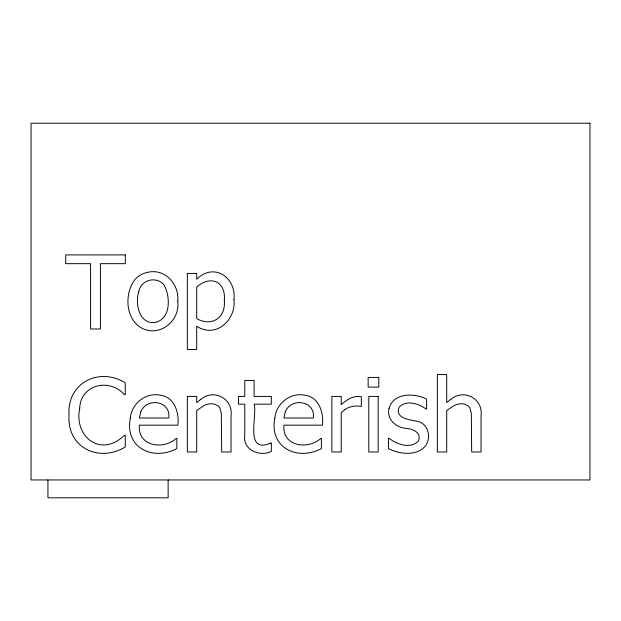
<?xml version="1.0" encoding="UTF-8"?>
<svg xmlns="http://www.w3.org/2000/svg" width="621" height="621" viewBox="0 0 621 621"><rect width="100%" height="100%" fill="white"/><g stroke="black" fill="none" stroke-linecap="round" stroke-linejoin="round"><path stroke-width="0.93" d="M168.136 479.955L168.136 497.794L47.933 497.794L47.933 479.955M233.962 299.741C236.182 319.908 215.79 338.903 196.694 326.211L196.694 349.499L187.34 349.499L187.34 273.426L196.694 273.426L196.694 279.248C213.958 262 236.523 277.502 233.962 299.741M79.713 408.214C73.713 437.401 101.316 457.941 124.503 435.22L125.256 435.22L125.256 446.965C98.956 462.994 66.711 447.648 69.032 415.022C66.804 382.901 99.127 366.677 125.256 382.831L125.256 394.723L124.456 394.723C109.847 377.793 80.583 384.213 79.713 408.214M177.738 301.239C180.346 320.273 160.614 336.993 142.613 328.571C125.271 319.877 124.045 293.803 134.928 279.597A22.154 22.154 0 0 1 147.643 272.363C164.914 267.969 179.624 284.565 177.738 301.239M130.325 418.08C124.41 447.671 152.921 461.318 176.845 448.603L176.845 438.403L176.302 438.403C163.354 450.209 137.42 446.359 139.383 425.168L177.893 425.168C179.353 412.918 174.586 397.036 160.474 395.243C145.951 392.099 131.567 403.464 130.325 418.08M274.855 418.08C268.94 447.671 297.451 461.318 321.375 448.603L321.375 438.403L320.832 438.403C307.884 450.209 281.95 446.359 283.913 425.168L322.423 425.168C323.883 412.918 319.116 397.036 305.012 395.243C290.481 392.099 276.097 403.464 274.855 418.08M389.049 408.455C386.293 419.26 396.043 427.69 406.157 428.358C412.88 428.723 422.179 432.868 418.321 441.143C410.302 449.231 396.734 444.419 388.94 438.154L388.443 438.154L388.443 448.657C395.779 452.228 403.945 454.137 412.096 453.004A21.207 21.207 0 0 0 423.072 448.253C432.674 440.6 429.204 422.707 416.256 421.092C409.13 419.68 394.754 418.15 399.039 407.36C406.087 399.474 418.81 403.534 426.107 409.099L426.604 409.099L426.604 399.101C414.681 392.86 393.272 392.511 389.049 408.455M138.731 291.823C134.835 304.096 139.492 325.854 156.368 322.152C171.124 317.657 170.255 296.318 164.161 285.194A12.575 12.575 0 0 0 156.391 280.273C148.411 278.27 140.043 283.673 138.731 291.823M224.313 300.789C225.858 317.89 211.668 327.112 196.694 318.596L196.694 287.104C210.41 274.746 226.23 281.344 224.313 300.789M140.773 411.808L139.383 418.003L168.788 418.003C171.101 400.576 146.556 397.145 140.773 411.808M285.311 411.808L283.913 418.003L313.318 418.003C315.631 400.576 291.086 397.145 285.311 411.808M344.663 409.697L341.232 412.53L341.232 451.987L331.878 451.987L331.878 396.415L341.232 396.415L341.232 404.675C346.634 399.761 353.683 395.119 361.329 396.71L361.329 406.46C355.616 405.373 349.483 406.289 344.663 409.697M200.855 399.287L196.694 402.587L196.694 396.415L187.34 396.415L187.34 451.987L196.694 451.987L196.694 410.497L203.936 405.645A15.952 15.952 0 0 1 214.284 404.03L218.514 406.087L219.881 407.904L221.301 413.206L221.674 451.987L231.028 451.987L231.028 415.915C233.38 398.783 214.051 388.35 200.855 399.287M450.862 399.287L446.709 402.587L446.709 374.572L437.355 374.572L437.355 451.987L446.709 451.987L446.709 410.497L453.943 405.645A15.952 15.952 0 0 1 464.291 404.03L468.521 406.087L469.887 407.904L471.308 413.206L471.681 451.987L481.034 451.987L481.034 415.915C483.386 398.783 464.058 388.35 450.862 399.287M270.779 443.083C244.092 454.378 257.661 415.674 254.113 404.178L271.33 404.178L271.33 396.415L254.113 396.415L254.113 380.44L244.759 380.44L244.759 396.415L238.441 396.415L238.441 404.178L244.759 404.178L244.759 434.972C242.539 449.883 259.275 457.056 271.33 451.49L271.33 443.083L270.779 443.083M589.95 123.206L31.05 123.206L31.05 479.955L589.95 479.955L589.95 123.206M125.302 254.913L65.702 254.913L65.702 263.677L90.573 263.677L90.573 328.998L100.423 328.998L100.423 263.677L125.302 263.677L125.302 254.913M378.794 377.405L368.144 377.405L368.144 387.108L378.794 387.108L378.794 377.405M378.15 396.415L368.796 396.415L368.796 451.987L378.15 451.987L378.15 396.415"/></g></svg>
